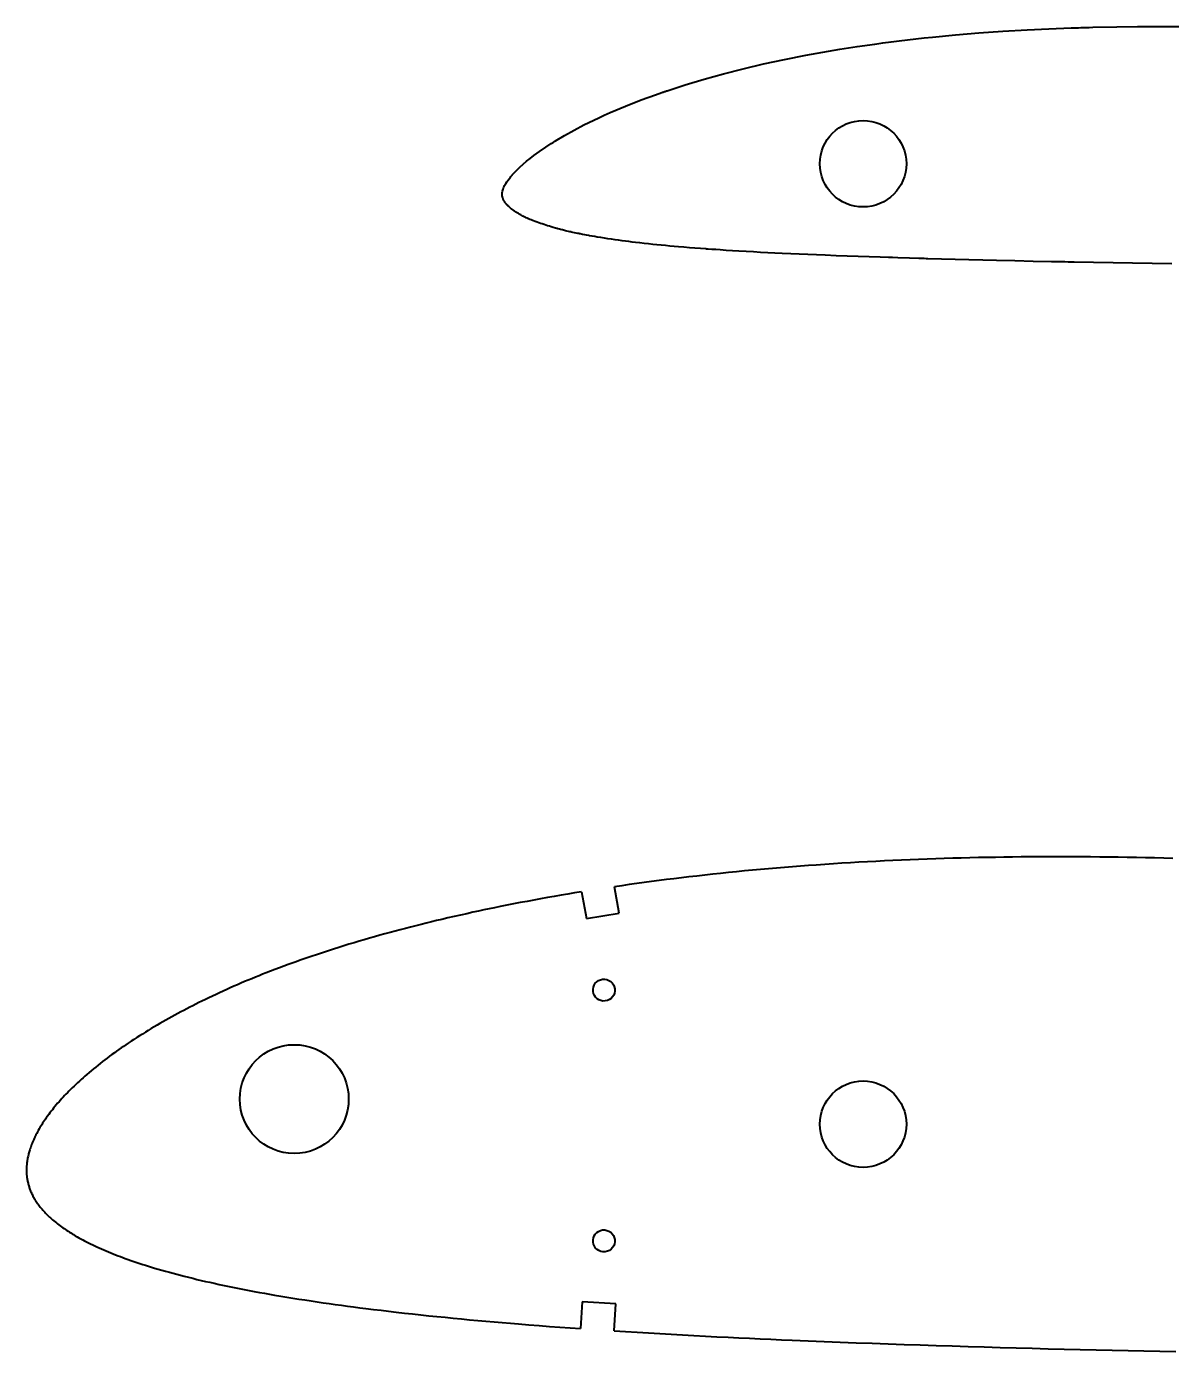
# Model space of a CAD drawing. Header units: millimetres. Extents: x -74 to 504, y 42 to 291.
# Drawn here: x -73.8 to 140.8, y 42.6 to 291 of the extents above; entities that cross this region are included whole.
import ezdxf

# ---------------------------------------------------------------- set-up
doc = ezdxf.new("R2010")
doc.units = ezdxf.units.MM
doc.layers.add('Geometries', color=7, linetype='Continuous')

msp = doc.modelspace()

# ---------------------------------------------------------------- linework, layer by layer
at = {"layer": 'Geometries', "linetype": 'Continuous', "lineweight": 40}
for p, q in [((37.29, 124.79), (36.4, 129.75)), ((30.21, 128.79), (31.14, 123.79)), ((31.14, 123.79), (37.29, 124.79)), ((30.37, 51.93), (30.04, 46.94)), ((36.63, 51.6), (30.37, 51.93)), ((36.36, 46.52), (36.63, 51.6))]:
    msp.add_line(p, q, dxfattribs=at)
at = {"layer": 'Geometries', "linetype": 'Continuous', "lineweight": 40, "flags": 128}
for points in [[(15.32, 259.52), (15.33, 259.78), (15.4, 260.1), (15.51, 260.46), (15.62, 260.74), (15.72, 260.97), (15.81, 261.17), (15.91, 261.36), (16.03, 261.57), (16.21, 261.85), (16.41, 262.12), (16.65, 262.43), (16.88, 262.72), (16.97, 262.83), (17.05, 262.93), (17.12, 263.01), (17.19, 263.1), (17.25, 263.17), (17.31, 263.24), (17.69, 263.66), (18.15, 264.12), (18.68, 264.63), (19.29, 265.18), (19.93, 265.73), (20.58, 266.25), (21.27, 266.77), (22.37, 267.57), (23.5, 268.34), (24.52, 269.02), (24.64, 269.09), (24.76, 269.17), (24.87, 269.24), (24.99, 269.32), (25.11, 269.39), (25.23, 269.46), (25.35, 269.54), (27.03, 270.54), (28.81, 271.54), (30.68, 272.52), (31.59, 272.97), (32.53, 273.43), (33.49, 273.88), (34.49, 274.34), (35.61, 274.84), (38.47, 276.04), (41.42, 277.2), (44.1, 278.18), (45.3, 278.6), (45.41, 278.64), (45.53, 278.68), (45.65, 278.72), (45.77, 278.76), (45.89, 278.81), (46.01, 278.85), (46.13, 278.89), (46.25, 278.93), (49.68, 280.04), (53.21, 281.1), (56.83, 282.1), (60.55, 283.06), (64.36, 283.96), (68.27, 284.8), (72.28, 285.59), (75.43, 286.16), (78.63, 286.71), (81.89, 287.21), (85.21, 287.69), (86.72, 287.9), (88.24, 288.09), (89.77, 288.28), (91.31, 288.47), (92.87, 288.65), (94.43, 288.82), (96.01, 288.98), (100.31, 289.4), (104.7, 289.76), (109.18, 290.08), (113.74, 290.35), (117.83, 290.54), (121.99, 290.7), (122.45, 290.72), (122.91, 290.73), (123.37, 290.75), (123.84, 290.76), (124.3, 290.78), (124.77, 290.79), (125.38, 290.81), (126.08, 290.82), (130.54, 290.91), (134.46, 290.96), (138.45, 290.97), (142.52, 290.96)], [(140.87, 246.48), (137.2, 246.54), (133.53, 246.6), (129.86, 246.66), (126.19, 246.73), (122.57, 246.8), (121.81, 246.82), (121.46, 246.83), (120.84, 246.84), (118.3, 246.89), (114.87, 246.96), (111.44, 247.04), (108, 247.12), (105.43, 247.18), (102.85, 247.25), (100.28, 247.31), (97.7, 247.38), (95.17, 247.45), (94.82, 247.46), (94.46, 247.47), (93.48, 247.5), (91.72, 247.55), (89.49, 247.62), (88.51, 247.65), (88.08, 247.66), (87.77, 247.67), (86.2, 247.72), (84.14, 247.79), (82.08, 247.86), (80.02, 247.94), (77.96, 248.01), (75.9, 248.09), (74.29, 248.16), (72.67, 248.22), (71.05, 248.29), (69.44, 248.37), (67.82, 248.44), (66.47, 248.51), (65.12, 248.57), (63.78, 248.64), (62.43, 248.72), (61.08, 248.79), (59.73, 248.87), (58.55, 248.94), (57.36, 249.02), (56.18, 249.09), (55.4, 249.15), (54.62, 249.2), (53.93, 249.25), (53.76, 249.26), (53.65, 249.27), (53.53, 249.28), (52.5, 249.35), (51.47, 249.43), (50.44, 249.51), (49.42, 249.59), (48.39, 249.68), (47.58, 249.75), (46.78, 249.82), (45.97, 249.9), (45.17, 249.98), (44.36, 250.06), (43.56, 250.14), (42.75, 250.22), (41.95, 250.31), (41.14, 250.4), (40.34, 250.5), (39.71, 250.57), (39.07, 250.65), (38.44, 250.73), (37.81, 250.81), (37.18, 250.9), (36.51, 250.99), (35.85, 251.09), (35.18, 251.19), (34.51, 251.29), (33.84, 251.4), (33.18, 251.5), (32.69, 251.59), (32.19, 251.67), (31.76, 251.75), (31.66, 251.77), (31.59, 251.78), (31.51, 251.8), (31.17, 251.86), (30.83, 251.93), (30.39, 252.01), (29.95, 252.1), (29.84, 252.12), (29.74, 252.15), (29.55, 252.18), (29.21, 252.25), (28.91, 252.32), (28.61, 252.38), (28.37, 252.44), (28.26, 252.46), (28.25, 252.46), (28.25, 252.46), (28.24, 252.47), (28.23, 252.47), (28.23, 252.47), (28.22, 252.47), (28.22, 252.47), (28.05, 252.51), (27.75, 252.58), (27.48, 252.64), (27.21, 252.7), (26.83, 252.8), (26.67, 252.84), (26.59, 252.86), (26.59, 252.86), (26.58, 252.86), (26.58, 252.86), (26.57, 252.86), (26.57, 252.87), (26.57, 252.87), (26.56, 252.87), (26.3, 252.94), (26.06, 253), (25.82, 253.06), (25.78, 253.08), (25.77, 253.08), (25.75, 253.08), (25.73, 253.09), (25.71, 253.09), (25.58, 253.13), (25.35, 253.2), (24.93, 253.31), (24.56, 253.42), (24.19, 253.53), (23.86, 253.63), (23.52, 253.74), (23.19, 253.85), (22.85, 253.96), (22.52, 254.07), (22.2, 254.19), (21.88, 254.31), (21.55, 254.43), (21.23, 254.55), (21, 254.64), (20.77, 254.73), (20.54, 254.83), (20.31, 254.92), (20.19, 254.97), (20.13, 255), (20.12, 255), (20.11, 255.01), (20.1, 255.01), (20.1, 255.01), (20.01, 255.05), (19.86, 255.12), (19.65, 255.22), (19.44, 255.32), (19.24, 255.43), (19.04, 255.54), (18.83, 255.65), (18.63, 255.76), (18.58, 255.78), (18.58, 255.79), (18.57, 255.79), (18.55, 255.8), (18.54, 255.81), (18.53, 255.81), (18.52, 255.82), (18.39, 255.9), (18.27, 255.96), (18.15, 256.03), (18.04, 256.1), (17.93, 256.17), (17.87, 256.21), (17.86, 256.21), (17.85, 256.22), (17.84, 256.23), (17.84, 256.23), (17.83, 256.23), (17.79, 256.26), (17.66, 256.34), (17.54, 256.43), (17.41, 256.53), (17.28, 256.62), (17.16, 256.72), (17.15, 256.73), (17.14, 256.73), (17.14, 256.74), (17.13, 256.74), (17.12, 256.75), (17.12, 256.76), (17.11, 256.76), (17.03, 256.83), (16.84, 256.99), (16.84, 257), (16.83, 257), (16.82, 257.01), (16.81, 257.02), (16.8, 257.03), (16.79, 257.04), (16.78, 257.05), (16.77, 257.06), (16.69, 257.12), (16.57, 257.23), (16.47, 257.32), (16.38, 257.41), (16.29, 257.49), (16.21, 257.58), (16.2, 257.6), (16.19, 257.61), (16.18, 257.61), (16.18, 257.62), (16.17, 257.63), (16.16, 257.63), (16.16, 257.64), (16.13, 257.68), (16.07, 257.74), (16.02, 257.81), (15.96, 257.87), (15.91, 257.94), (15.86, 258.01), (15.82, 258.09), (15.77, 258.16), (15.73, 258.23), (15.69, 258.31), (15.65, 258.39), (15.6, 258.5), (15.55, 258.6), (15.51, 258.71), (15.47, 258.8), (15.44, 258.88), (15.42, 258.96), (15.39, 259.05), (15.38, 259.09), (15.38, 259.1), (15.37, 259.11), (15.37, 259.13), (15.37, 259.14), (15.36, 259.16), (15.35, 259.22), (15.34, 259.29), (15.33, 259.37), (15.32, 259.44), (15.32, 259.52)], [(141.09, 135.06), (139.37, 135.1), (137.66, 135.15), (135.94, 135.19), (134.23, 135.22), (132.51, 135.25), (130.8, 135.28), (129.08, 135.3), (127.36, 135.32), (125.64, 135.34), (123.93, 135.35), (122.21, 135.36), (120.61, 135.36), (119.01, 135.36), (117.41, 135.36), (115.81, 135.35), (114.21, 135.34), (112.61, 135.33), (111.01, 135.31), (109.41, 135.29), (107.81, 135.26), (106.21, 135.24), (104.61, 135.2), (103.01, 135.17), (101.41, 135.13), (99.81, 135.08), (98.21, 135.03), (96.61, 134.98), (95.01, 134.93), (93.41, 134.87), (91.81, 134.8), (90.21, 134.73), (88.61, 134.66), (87.02, 134.59), (85.42, 134.51), (83.82, 134.42), (82.22, 134.33), (80.62, 134.24), (79.03, 134.14), (77.43, 134.04), (75.83, 133.93), (74.23, 133.82), (72.74, 133.71), (71.24, 133.6), (69.75, 133.48), (68.25, 133.36), (66.76, 133.24), (65.26, 133.11), (63.77, 132.98), (62.27, 132.84), (60.78, 132.7), (59.29, 132.55), (57.79, 132.4), (56.3, 132.25), (54.81, 132.09), (53.32, 131.93), (51.82, 131.76), (50.33, 131.59), (48.94, 131.42), (47.54, 131.25), (46.15, 131.08), (44.75, 130.9), (43.36, 130.72), (41.97, 130.53), (40.57, 130.34), (39.18, 130.15), (37.79, 129.95), (36.4, 129.75)], [(30.21, 128.79), (28.93, 128.59), (27.65, 128.37), (26.38, 128.16), (25.1, 127.94), (23.83, 127.71), (22.56, 127.48), (21.29, 127.25), (20.01, 127.01), (18.74, 126.77), (17.47, 126.53), (16.2, 126.28), (14.94, 126.02), (13.92, 125.82), (12.91, 125.61), (11.89, 125.39), (10.88, 125.18), (9.86, 124.96), (8.69, 124.7), (7.52, 124.44), (6.35, 124.18), (5.18, 123.91), (4.01, 123.63), (3.04, 123.4), (2.07, 123.17), (1.1, 122.93), (0.13, 122.69), (-0.84, 122.45), (-1.81, 122.2), (-2.78, 121.95), (-3.75, 121.7), (-4.72, 121.44), (-5.68, 121.18), (-6.65, 120.91), (-7.61, 120.65), (-8.58, 120.37), (-9.54, 120.1), (-10.5, 119.82), (-11.47, 119.54), (-12.43, 119.25), (-13.39, 118.96), (-14.35, 118.67), (-15.3, 118.37), (-16.26, 118.07), (-17.21, 117.76), (-17.97, 117.51), (-18.73, 117.26), (-19.49, 117.01), (-20.25, 116.76), (-21, 116.5), (-21.76, 116.24), (-22.52, 115.97), (-23.27, 115.7), (-24.03, 115.43), (-24.78, 115.16), (-25.6, 114.86), (-26.42, 114.55), (-27.25, 114.24), (-28.06, 113.93), (-28.88, 113.61), (-29.56, 113.34), (-30.24, 113.07), (-30.92, 112.8), (-31.6, 112.52), (-32.27, 112.24), (-32.95, 111.96), (-33.62, 111.67), (-34.29, 111.38), (-34.96, 111.09), (-35.63, 110.8), (-36.3, 110.5), (-36.97, 110.2), (-37.63, 109.89), (-38.3, 109.58), (-38.97, 109.27), (-39.63, 108.95), (-40.3, 108.63), (-40.96, 108.31), (-41.53, 108.03), (-42.1, 107.74), (-42.66, 107.46), (-43.23, 107.17), (-43.79, 106.88), (-44.36, 106.58), (-44.92, 106.28), (-45.48, 105.98), (-46.04, 105.68), (-46.6, 105.37), (-47.15, 105.07), (-47.71, 104.75), (-48.26, 104.44), (-48.81, 104.12), (-49.36, 103.8), (-49.91, 103.48), (-50.45, 103.15), (-51, 102.82), (-51.54, 102.49), (-52.08, 102.15), (-52.62, 101.81), (-53.16, 101.47), (-53.69, 101.13), (-54.22, 100.78), (-54.75, 100.43), (-55.19, 100.13), (-55.63, 99.83), (-56.07, 99.53), (-56.5, 99.23), (-56.93, 98.92), (-57.36, 98.61), (-57.81, 98.29), (-58.25, 97.97), (-58.69, 97.64), (-59.12, 97.31), (-59.56, 96.98), (-59.99, 96.64), (-60.42, 96.3), (-60.84, 95.96), (-61.27, 95.61), (-61.69, 95.26), (-62.11, 94.91), (-62.53, 94.55), (-62.88, 94.25), (-63.22, 93.95), (-63.57, 93.64), (-63.91, 93.33), (-64.24, 93.02), (-64.58, 92.71), (-64.91, 92.39), (-65.24, 92.07), (-65.57, 91.75), (-65.89, 91.42), (-66.16, 91.15), (-66.43, 90.88), (-66.69, 90.6), (-66.95, 90.32), (-67.21, 90.04), (-67.47, 89.75), (-67.73, 89.46), (-67.99, 89.16), (-68.24, 88.87), (-68.49, 88.57), (-68.74, 88.27), (-68.98, 87.96), (-69.21, 87.67), (-69.44, 87.37), (-69.67, 87.07), (-69.89, 86.76), (-70.11, 86.46), (-70.29, 86.2), (-70.46, 85.94), (-70.64, 85.68), (-70.81, 85.42), (-70.98, 85.15), (-71.14, 84.89), (-71.3, 84.62), (-71.46, 84.35), (-71.62, 84.08), (-71.77, 83.8), (-71.92, 83.52), (-72.06, 83.24), (-72.17, 83.02), (-72.28, 82.8), (-72.38, 82.58), (-72.48, 82.36), (-72.58, 82.13), (-72.68, 81.9), (-72.77, 81.67), (-72.86, 81.44), (-72.95, 81.2), (-73.04, 80.96), (-73.12, 80.72), (-73.2, 80.47), (-73.26, 80.27), (-73.32, 80.08), (-73.38, 79.88), (-73.43, 79.68), (-73.48, 79.48), (-73.52, 79.28), (-73.57, 79.07), (-73.61, 78.87), (-73.64, 78.67), (-73.68, 78.47), (-73.71, 78.25), (-73.74, 78.04), (-73.76, 77.82), (-73.79, 77.61), (-73.8, 77.39), (-73.81, 77.19), (-73.82, 76.99), (-73.83, 76.79), (-73.83, 76.59), (-73.83, 76.39), (-73.82, 76.19), (-73.81, 75.99), (-73.8, 75.79), (-73.78, 75.59), (-73.76, 75.39), (-73.74, 75.22), (-73.71, 75.05), (-73.68, 74.88), (-73.65, 74.71), (-73.62, 74.54), (-73.58, 74.37), (-73.54, 74.2), (-73.5, 74.03), (-73.45, 73.86), (-73.41, 73.69), (-73.35, 73.53), (-73.3, 73.36), (-73.24, 73.2), (-73.18, 73.03), (-73.12, 72.87), (-73.06, 72.71), (-72.97, 72.51), (-72.88, 72.31), (-72.79, 72.11), (-72.69, 71.92), (-72.61, 71.75), (-72.52, 71.59), (-72.43, 71.42), (-72.33, 71.26), (-72.24, 71.1), (-72.13, 70.93), (-72.02, 70.75), (-71.9, 70.58), (-71.78, 70.41), (-71.66, 70.24), (-71.54, 70.08), (-71.39, 69.88), (-71.24, 69.68), (-71.08, 69.49), (-70.92, 69.3), (-70.76, 69.12), (-70.59, 68.93), (-70.42, 68.75), (-70.25, 68.57), (-70.08, 68.39), (-69.9, 68.22), (-69.71, 68.03), (-69.52, 67.85), (-69.32, 67.67), (-69.13, 67.49), (-68.93, 67.32), (-68.7, 67.13), (-68.47, 66.94), (-68.23, 66.75), (-68, 66.56), (-67.76, 66.38), (-67.52, 66.2), (-67.28, 66.03), (-67.03, 65.85), (-66.79, 65.68), (-66.54, 65.51), (-66.29, 65.35), (-66.04, 65.18), (-65.79, 65.02), (-65.53, 64.86), (-65.28, 64.7), (-65.02, 64.55), (-64.68, 64.34), (-64.33, 64.14), (-63.99, 63.95), (-63.64, 63.76), (-63.29, 63.57), (-62.93, 63.38), (-62.56, 63.19), (-62.18, 62.99), (-61.8, 62.81), (-61.42, 62.62), (-61.03, 62.44), (-60.65, 62.26), (-60.21, 62.06), (-59.78, 61.87), (-59.34, 61.68), (-58.89, 61.49), (-58.45, 61.3), (-58.01, 61.12), (-57.56, 60.94), (-57.12, 60.77), (-56.67, 60.6), (-56.22, 60.42), (-55.77, 60.26), (-55.32, 60.09), (-54.78, 59.9), (-54.24, 59.71), (-53.69, 59.52), (-53.15, 59.34), (-52.6, 59.15), (-52.05, 58.97), (-51.49, 58.8), (-50.93, 58.62), (-50.37, 58.45), (-49.82, 58.28), (-49.13, 58.08), (-48.44, 57.88), (-47.74, 57.68), (-47.05, 57.49), (-46.36, 57.3), (-45.66, 57.11), (-44.96, 56.93), (-44.27, 56.75), (-43.47, 56.55), (-42.67, 56.36), (-41.87, 56.16), (-41.07, 55.97), (-40.27, 55.79), (-39.47, 55.61), (-38.67, 55.43), (-37.73, 55.23), (-36.79, 55.03), (-35.85, 54.83), (-34.91, 54.64), (-33.97, 54.45), (-33.03, 54.27), (-32.08, 54.08), (-31.13, 53.91), (-30.17, 53.73), (-29.22, 53.56), (-28.26, 53.39), (-27.31, 53.22), (-26.17, 53.03), (-25.04, 52.84), (-23.9, 52.66), (-22.77, 52.48), (-21.63, 52.3), (-20.49, 52.13), (-19.35, 51.96), (-18.21, 51.79), (-17.07, 51.63), (-15.94, 51.47), (-14.8, 51.31), (-13.65, 51.16), (-12.51, 51.01), (-11.37, 50.86), (-10.23, 50.72), (-8.8, 50.54), (-7.37, 50.37), (-5.94, 50.2), (-4.51, 50.03), (-2.98, 49.86), (-1.46, 49.69), (0.07, 49.52), (1.6, 49.36), (3.12, 49.21), (4.65, 49.05), (6.18, 48.9), (7.7, 48.76), (9.23, 48.61), (10.76, 48.47), (12.29, 48.33), (13.82, 48.2), (15.35, 48.07), (16.88, 47.94), (18.41, 47.81), (20.34, 47.66), (22.28, 47.51), (24.22, 47.36), (26.16, 47.22), (28.1, 47.07), (30.04, 46.94)], [(36.36, 46.52), (38.49, 46.38), (40.63, 46.25), (42.76, 46.12), (44.9, 46), (47.03, 45.88), (49.17, 45.76), (51.3, 45.65), (53.44, 45.53), (55.57, 45.42), (57.71, 45.32), (59.71, 45.22), (61.7, 45.13), (63.7, 45.03), (65.7, 44.94), (67.7, 44.86), (69.7, 44.77), (72.69, 44.64), (75.69, 44.52), (78.69, 44.4), (81.69, 44.29), (84.68, 44.18), (87.68, 44.07), (90.68, 43.97), (93.68, 43.87), (96.68, 43.77), (99.68, 43.68), (102.67, 43.59), (105.67, 43.5), (108.67, 43.41), (111.67, 43.33), (114.67, 43.25), (117.67, 43.17), (120.67, 43.09), (123.67, 43.02), (126.67, 42.95), (129.67, 42.89), (132.67, 42.82), (135.66, 42.76), (138.66, 42.7), (141.66, 42.65)]]:
    msp.add_lwpolyline(points, dxfattribs=at)
at = {"layer": 'Geometries', "linetype": 'Continuous', "lineweight": 40}
for centre, radius in [((83.01, 265.25), 8.1), ((-23.64, 89.95), 10.2), ((83.01, 85.25), 8.1)]:
    msp.add_circle(centre, radius, dxfattribs=at)
for centre in [(34.42, 110.38), (34.42, 63.38)]:
    msp.add_ellipse(centre, major_axis=(2.04, 0.24), ratio=0.999918, dxfattribs=at)

doc.saveas('drawing.dxf')
